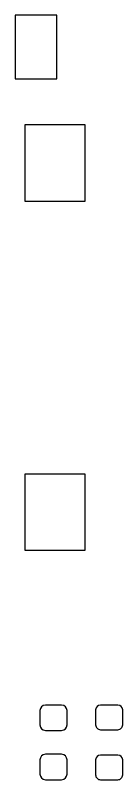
# Model space of a CAD drawing. Extents: x -210 to 210, y -160 to 160.
# Drawn here: x -149.45 to -146.07, y 32.62 to 56.7 of the extents above; entities that cross this region are included whole.
import ezdxf

# ---------------------------------------------------------------- set-up
doc = ezdxf.new("R2010")
doc.units = 0
doc.header["$MEASUREMENT"] = 0
doc.layers.get('0').update_dxf_attribs({"linetype": 'CONTINUOUS'})

msp = doc.modelspace()

# ---------------------------------------------------------------- linework, layer by layer
for points in [[(-148.15, 56.7), (-149.45, 56.7), (-149.45, 56.7), (-149.45, 54.7), (-149.45, 54.7), (-148.15, 54.7), (-148.15, 54.7), (-148.15, 56.7)], [(-147.25, 53.245), (-149.15, 53.245), (-149.15, 53.245), (-149.15, 50.845), (-149.15, 50.845), (-147.25, 50.845), (-147.25, 50.845), (-147.25, 53.245)], [(-147.25, 42.245), (-149.15, 42.245), (-149.15, 42.245), (-149.15, 39.845), (-149.15, 39.845), (-147.25, 39.845), (-147.25, 39.845), (-147.25, 42.245)]]:
    msp.add_lwpolyline(points)
for points in [[(-148.5, 34.97), (-148.505996, 34.968999), (-148.505996, 34.968999, 0.403617), (-148.67499, 34.795), (-148.67499, 34.795), (-148.67499, 34.345), (-148.67499, 34.345, 0.405223), (-148.505996, 34.170002), (-148.505996, 34.170002), (-147.993994, 34.170002), (-147.993994, 34.170002, 0.405109), (-147.825, 34.345), (-147.825, 34.345), (-147.825, 34.795), (-147.825, 34.795, 0.403484), (-147.993994, 34.968999), (-147.993994, 34.968999), (-148, 34.968999), (-148, 34.968999), (-148.5, 34.97)], [(-146.075, 34.820002, 0.413228), (-146.22501, 34.97), (-146.22501, 34.97), (-146.77499, 34.97), (-146.77499, 34.97, 0.413313), (-146.925, 34.820002), (-146.925, 34.820002), (-146.925, 34.345), (-146.925, 34.345, 0.415259), (-146.77499, 34.194998), (-146.77499, 34.194998), (-146.22501, 34.194998), (-146.22501, 34.194998, 0.415125), (-146.075, 34.345), (-146.075, 34.345), (-146.075, 34.820002)], [(-148.5, 33.42), (-148.505996, 33.418999), (-148.505996, 33.418999, 0.403578), (-148.67499, 33.245), (-148.67499, 33.245), (-148.67499, 32.795), (-148.67499, 32.795, 0.405195), (-148.505996, 32.620002), (-148.505996, 32.620002), (-148.5, 32.620002), (-148.5, 32.620002), (-148.5, 32.618999), (-148.5, 32.618999), (-148, 32.618999), (-148, 32.618999), (-147.993994, 32.620002), (-147.993994, 32.620002, 0.405081), (-147.825, 32.795), (-147.825, 32.795), (-147.825, 33.245), (-147.825, 33.245, 0.403428), (-147.993994, 33.418999), (-147.993994, 33.418999), (-148, 33.418999), (-148, 33.418999), (-148.5, 33.42)], [(-146.075, 33.245, 0.4132), (-146.22501, 33.395), (-146.22501, 33.395), (-146.77499, 33.395), (-146.77499, 33.395, 0.413294), (-146.925, 33.245), (-146.925, 33.245), (-146.925, 32.77), (-146.925, 32.77, 0.415268), (-146.77499, 32.618999), (-146.77499, 32.618999), (-146.22501, 32.618999), (-146.22501, 32.618999, 0.415163), (-146.075, 32.77), (-146.075, 32.77), (-146.075, 33.245)]]:
    msp.add_lwpolyline(points, format="xyb")

doc.saveas('drawing.dxf')
